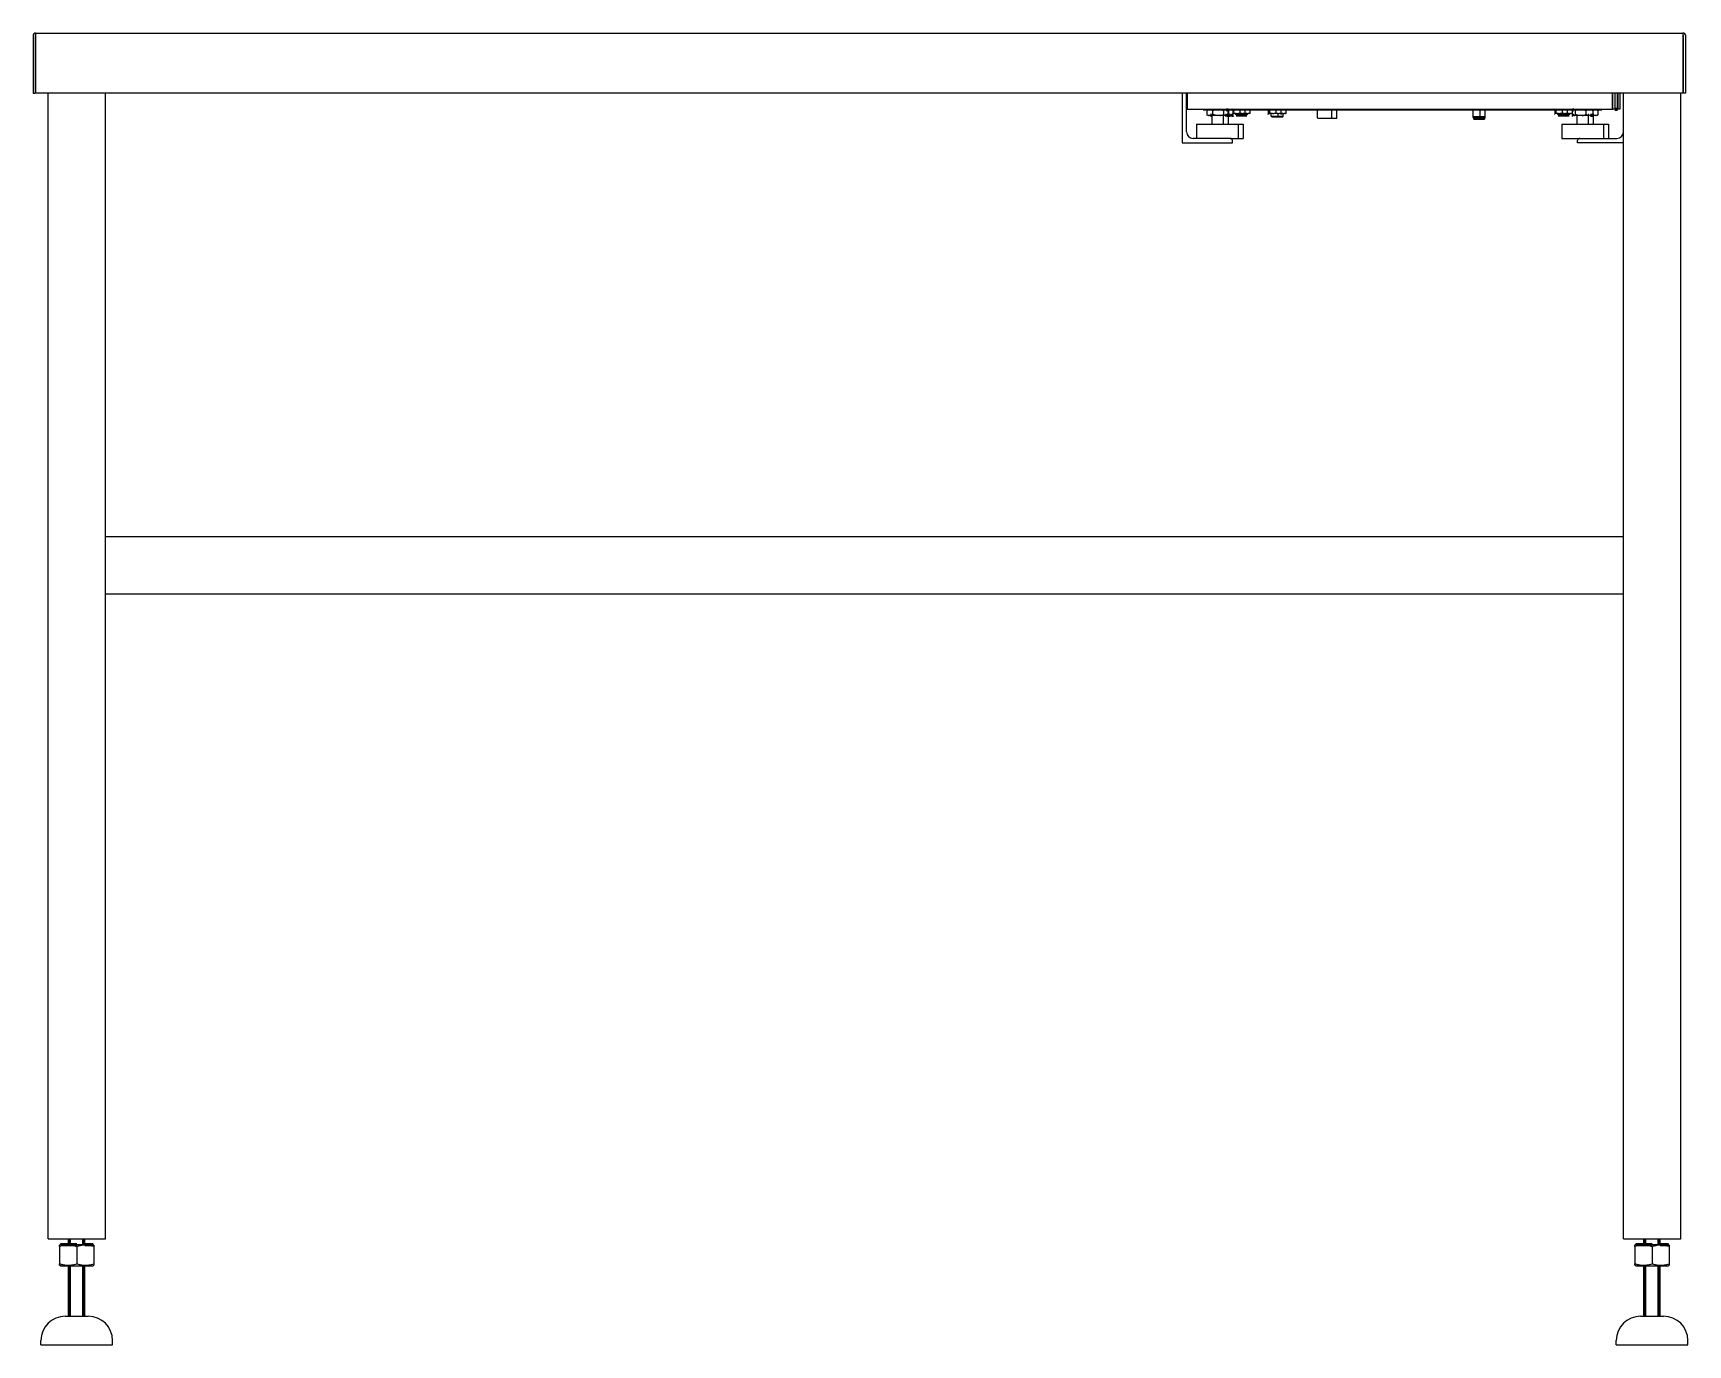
# Model space of a CAD drawing. Header units: millimetres. Extents: x -525 to 1904, y -2323 to 1284.
# Drawn here: x -525 to 631, y -834 to 82 of the extents above; entities that cross this region are included whole.
import ezdxf

# ---------------------------------------------------------------- set-up
doc = ezdxf.new("R2010")
doc.units = ezdxf.units.MM
doc.linetypes.add('K5LT_BASIC', pattern=[0])
doc.layers.add('Системный слой (1)', color=7, linetype='Continuous', true_color=0x909090)

# ---------------------------------------------------------------- blocks, each defined once
blk = doc.blocks.new('U2')
at = {"layer": 'Системный слой (1)', "color": 5, "linetype": 'K5LT_BASIC', "lineweight": 60, "true_color": 0x0000ff}
for p, q in [((550, 24.7), (550.5, 24.3)), ((550.5, 24.3), (550.9, 24.2))]:
    blk.add_line(p, q, dxfattribs=at)
blk = doc.blocks.new('U3')
at = {"layer": 'Системный слой (1)', "color": 5, "linetype": 'K5LT_BASIC', "lineweight": 60, "true_color": 0x0000ff}
blk.add_line((550.5, 28), (550, 27.6), dxfattribs=at)
blk.add_arc((551.3, 26.7), 1.56, 105.2387, 120.4875, dxfattribs=at)
blk = doc.blocks.new('U4')
at = {"layer": 'Системный слой (1)', "color": 5, "linetype": 'K5LT_BASIC', "lineweight": 60, "true_color": 0x0000ff}
for p, q in [((578.2, 28.7), (578.3, 28.7)), ((579.8, 28.7), (581.7, 28.7))]:
    blk.add_line(p, q, dxfattribs=at)
blk = doc.blocks.new('U5')
at = {"layer": 'Системный слой (1)', "color": 5, "linetype": 'K5LT_BASIC', "lineweight": 60, "true_color": 0x0000ff}
blk.add_line((345.2, 25.5), (345.2, 25.5), dxfattribs=at)
blk.add_arc((343.8, 36.1), 10.7, 285.6625, 286.7624, dxfattribs=at)
blk = doc.blocks.new('U6')
at = {"layer": 'Системный слой (1)', "color": 5, "linetype": 'K5LT_BASIC', "lineweight": 60, "true_color": 0x0000ff}
blk.add_line((338.2, 25.5), (337.9, 25.8), dxfattribs=at)
blk.add_arc((338.5, 26), 0.544, 239.7922, 250.5083, dxfattribs=at)
blk = doc.blocks.new('U7')
at = {"layer": 'Системный слой (1)', "color": 5, "linetype": 'K5LT_BASIC', "lineweight": 60, "true_color": 0x0000ff}
blk.add_line((338.2, 28.1), (337.9, 27.8), dxfattribs=at)
blk.add_arc((338.5, 27.7), 0.544, 109.4917, 120.2078, dxfattribs=at)
blk = doc.blocks.new('U11')
at = {"layer": 'Системный слой (1)', "color": 5, "linetype": 'K5LT_BASIC', "lineweight": 60, "true_color": 0x0000ff}
for p, q in [((544.4, 24.7), (545.8, 24.7)), ((545.8, 24.7), (547.9, 24.7))]:
    blk.add_line(p, q, dxfattribs=at)
blk = doc.blocks.new('U21')
at = {"layer": 'Системный слой (1)', "color": 5, "linetype": 'K5LT_BASIC', "lineweight": 60, "true_color": 0x0000ff}
for p, q in [((308.6, 24.2), (309.5, 24.5)), ((309.5, 24.5), (309.8, 24.7))]:
    blk.add_line(p, q, dxfattribs=at)
blk = doc.blocks.new('U22')
at = {"layer": 'Системный слой (1)', "color": 5, "linetype": 'K5LT_BASIC', "lineweight": 60, "true_color": 0x0000ff}
blk.add_line((309.5, 27.8), (308.6, 28.2), dxfattribs=at)
blk.add_arc((307.2, 23.9), 4.58, 55.2626, 59.946, dxfattribs=at)
blk = doc.blocks.new('U23')
at = {"layer": 'Системный слой (1)', "color": 5, "linetype": 'K5LT_BASIC', "lineweight": 60, "true_color": 0x0000ff}
for p, q in [((-499.2, -763.8), (-499.2, -759.8)), ((-499.2, -813.8), (-499.2, -778.6))]:
    blk.add_line(p, q, dxfattribs=at)
blk = doc.blocks.new('U24')
at = {"layer": 'Системный слой (1)', "color": 5, "linetype": 'K5LT_BASIC', "lineweight": 60, "true_color": 0x0000ff}
for p, q in [((-489.2, -763.8), (-489.2, -759.8)), ((-489.2, -813.8), (-489.2, -778.6))]:
    blk.add_line(p, q, dxfattribs=at)
blk = doc.blocks.new('U25')
at = {"layer": 'Системный слой (1)', "color": 5, "linetype": 'K5LT_BASIC', "lineweight": 60, "true_color": 0x0000ff}
for p, q in [((540.3, 24.7), (542.3, 24.7)), ((542.3, 24.7), (544.4, 24.7))]:
    blk.add_line(p, q, dxfattribs=at)
blk = doc.blocks.new('U37')
at = {"layer": 'Системный слой (1)', "color": 5, "linetype": 'K5LT_BASIC', "lineweight": 60, "true_color": 0x0000ff}
for p, q in [((561.6, 24.2), (561.3, 24.2)), ((565.1, 24.2), (562.8, 24.2))]:
    blk.add_line(p, q, dxfattribs=at)
blk = doc.blocks.new('U38')
at = {"layer": 'Системный слой (1)', "color": 5, "linetype": 'K5LT_BASIC', "lineweight": 60, "true_color": 0x0000ff}
for q in [(313, 25.8), (313.3, 25.5)]:
    blk.add_line((313.3, 25.5), q, dxfattribs=at)
blk = doc.blocks.new('U39')
at = {"layer": 'Системный слой (1)', "color": 5, "linetype": 'K5LT_BASIC', "lineweight": 60, "true_color": 0x0000ff}
for q in [(313, 27.8), (313.3, 28.2)]:
    blk.add_line((313.3, 28.2), q, dxfattribs=at)
blk = doc.blocks.new('U40')
at = {"layer": 'Системный слой (1)', "color": 5, "linetype": 'K5LT_BASIC', "lineweight": 60, "true_color": 0x0000ff}
for p, q in [((-505.6, -763.8), (-494.2, -763.8)), ((-488.5, -763.8), (-482.8, -763.8))]:
    blk.add_line(p, q, dxfattribs=at)
blk = doc.blocks.new('U41')
at = {"layer": 'Системный слой (1)', "color": 5, "linetype": 'K5LT_BASIC', "lineweight": 60, "true_color": 0x0000ff}
for p, q in [((307.9, 24.2), (307.8, 24.2)), ((308.9, 24.2), (308.6, 24.2))]:
    blk.add_line(p, q, dxfattribs=at)
blk = doc.blocks.new('U42')
at = {"layer": 'Системный слой (1)', "color": 5, "linetype": 'K5LT_BASIC', "lineweight": 60, "true_color": 0x0000ff}
for p, q in [((296.5, 24.2), (296.5, 24.2)), ((298.3, 24.2), (297.6, 24.2))]:
    blk.add_line(p, q, dxfattribs=at)
blk = doc.blocks.new('U43')
at = {"layer": 'Системный слой (1)', "color": 5, "linetype": 'K5LT_BASIC', "lineweight": 60, "true_color": 0x0000ff}
for p, q in [((311.4, 24.2), (311.3, 24.2)), ((312.4, 24.2), (312.1, 24.2))]:
    blk.add_line(p, q, dxfattribs=at)
blk = doc.blocks.new('U44')
at = {"layer": 'Системный слой (1)', "color": 5, "linetype": 'K5LT_BASIC', "lineweight": 60, "true_color": 0x0000ff}
for p, q in [((315.3, 24.7), (317.3, 24.7)), ((317.3, 24.7), (319.4, 24.7))]:
    blk.add_line(p, q, dxfattribs=at)
blk = doc.blocks.new('U45')
at = {"layer": 'Системный слой (1)', "color": 5, "linetype": 'K5LT_BASIC', "lineweight": 60, "true_color": 0x0000ff}
for p, q in [((485.4, 22.2), (486.4, 22.2)), ((486.4, 22.2), (488.9, 22.2))]:
    blk.add_line(p, q, dxfattribs=at)
blk = doc.blocks.new('U46')
at = {"layer": 'Системный слой (1)', "color": 5, "linetype": 'K5LT_BASIC', "lineweight": 60, "true_color": 0x0000ff}
for p, q in [((485.8, 22.7), (486.3, 22.7)), ((486.3, 22.7), (489.3, 22.7))]:
    blk.add_line(p, q, dxfattribs=at)
blk = doc.blocks.new('U47')
at = {"layer": 'Системный слой (1)', "color": 5, "linetype": 'K5LT_BASIC', "lineweight": 60, "true_color": 0x0000ff}
for q in [(538, 25.8), (538.3, 25.5)]:
    blk.add_line((538.3, 25.5), q, dxfattribs=at)
blk = doc.blocks.new('U48')
at = {"layer": 'Системный слой (1)', "color": 5, "linetype": 'K5LT_BASIC', "lineweight": 60, "true_color": 0x0000ff}
for q in [(538, 27.8), (538.3, 28.2)]:
    blk.add_line((538.3, 28.2), q, dxfattribs=at)
blk = doc.blocks.new('U50')
at = {"layer": 'Системный слой (1)', "color": 5, "linetype": 'K5LT_BASIC', "lineweight": 60, "true_color": 0x0000ff}
for p, q in [((312.1, 24.2), (313, 24.5)), ((313, 24.5), (313.3, 24.7))]:
    blk.add_line(p, q, dxfattribs=at)
blk = doc.blocks.new('U51')
at = {"layer": 'Системный слой (1)', "color": 5, "linetype": 'K5LT_BASIC', "lineweight": 60, "true_color": 0x0000ff}
for p, q in [((307.9, 24.2), (307.8, 24.2)), ((311.4, 24.2), (308.6, 24.2))]:
    blk.add_line(p, q, dxfattribs=at)
blk = doc.blocks.new('U58')
at = {"layer": 'Системный слой (1)', "color": 5, "linetype": 'K5LT_BASIC', "lineweight": 60, "true_color": 0x0000ff}
for p, q in [((481.3, 22.2), (482.9, 22.2)), ((482.9, 22.2), (485.4, 22.2))]:
    blk.add_line(p, q, dxfattribs=at)
blk = doc.blocks.new('U59')
at = {"layer": 'Системный слой (1)', "color": 5, "linetype": 'K5LT_BASIC', "lineweight": 60, "true_color": 0x0000ff}
for p, q in [((480.8, 22.7), (482.8, 22.7)), ((482.8, 22.7), (485.8, 22.7))]:
    blk.add_line(p, q, dxfattribs=at)
blk = doc.blocks.new('U60')
at = {"layer": 'Системный слой (1)', "color": 5, "linetype": 'K5LT_BASIC', "lineweight": 60, "true_color": 0x0000ff}
for p, q in [((319.4, 24.7), (320.8, 24.7)), ((320.8, 24.7), (322.9, 24.7))]:
    blk.add_line(p, q, dxfattribs=at)

msp = doc.modelspace()

# ---------------------------------------------------------------- linework, layer by layer
for p, q in [((-522.7, 79.7), (-522.7, 81.7)), ((-522.7, 81.7), (627.3, 81.7)), ((627.3, 81.7), (627.3, 79.7)), ((-524.7, 79.7), (-524.7, 39.7)), ((-523.2, 79.7), (-523.2, 39.7)), ((-522.7, 39.7), (-522.7, 79.7)), ((627.3, 79.7), (627.3, 39.7)), ((627.8, 39.7), (627.8, 79.7)), ((629.3, 39.7), (629.3, 79.7)), ((-524.7, 39.7), (-523.2, 39.7)), ((627.3, 39.7), (-522.7, 39.7)), ((-514.2, -759.8), (-514.2, 39.7)), ((-474.2, -759.8), (-474.2, 39.7)), ((277.8, 39.7), (277.8, 5.2)), ((280.8, 12.7), (280.8, 38.7)), ((281.3, 39.7), (281.3, 28.7)), ((281.4, 28.7), (281.4, 39.7)), ((578.2, 28.7), (578.2, 39.7)), ((578.3, 39.7), (578.3, 28.7)), ((579.8, 39.7), (579.8, 28.7)), ((581.7, 28.7), (581.7, 39.7)), ((581.8, 39.7), (581.8, 28.7)), ((583.3, 39.7), (583.3, 28.7)), ((585.8, -759.8), (585.8, 39.7)), ((625.8, -759.8), (625.8, 39.7)), ((629.3, 39.7), (627.8, 39.7)), ((280.8, 28.7), (281.3, 28.7)), ((281.4, 28.7), (578.2, 28.7)), ((292.3, 28.2), (292.3, 28.7)), ((292.3, 28.2), (302.3, 28.2)), ((294.9, 27.6), (294.9, 24.7)), ((295.2, 24.5), (294.9, 24.7)), ((295.8, 28.2), (295.2, 27.8)), ((295.8, 24.2), (295.2, 24.5)), ((296.5, 24.2), (295.8, 24.2)), ((295.9, 24.2), (295.8, 24.2)), ((296.5, 24.2), (295.9, 24.2)), ((297.6, 24.2), (296.5, 24.2)), ((302, 24.2), (297.6, 24.2)), ((298.3, 24.2), (298.3, 18.2)), ((299.2, 24.7), (299.2, 27.6)), ((303.9, 24.2), (302, 24.2)), ((302.3, 28.2), (557.3, 28.2)), ((307.9, 24.2), (303.9, 24.2)), ((306.6, 24.2), (306.3, 24.2)), ((306.3, 24.2), (306.3, 18.2)), ((306.6, 24.2), (306.3, 24.2)), ((307.8, 24.2), (306.6, 24.2)), ((306.7, 24.7), (306.7, 27.6)), ((308.6, 24.2), (307.9, 24.2)), ((308.9, 24.2), (308.6, 24.2)), ((308.9, 28.2), (309.5, 27.8)), ((308.9, 28.2), (309.2, 28)), ((308.9, 24.2), (309.5, 24.5)), ((309.6, 24.6), (310.2, 24.7)), ((309.8, 24.7), (309.8, 27.6)), ((310.1, 24.2), (309.8, 24.2)), ((309.8, 24.2), (309.8, 18.2)), ((311.3, 24.2), (310.1, 24.2)), ((310.2, 24.7), (310.2, 27.6)), ((312.1, 24.2), (311.4, 24.2)), ((313, 27.8), (312.1, 28.2)), ((312.4, 24.2), (312.1, 24.2)), ((312.4, 28.2), (313, 27.8)), ((312.4, 24.2), (313, 24.5)), ((313, 27.8), (313, 25.8)), ((313.3, 28.2), (313.3, 28.2)), ((313.3, 25.5), (313.5, 25.5)), ((313.3, 25.5), (313.3, 25.5)), ((313.3, 25.5), (313.3, 25.5)), ((313.3, 24.7), (313.3, 25.5)), ((315.5, 25.5), (313.5, 25.5)), ((315.5, 28.2), (313.8, 27.8)), ((313.8, 25.8), (313.8, 27.8)), ((314.8, 25.5), (314.8, 25.1)), ((315.3, 24.7), (314.8, 25.1)), ((314.8, 25.1), (317.3, 25.1)), ((315.5, 25.5), (316.5, 25.5)), ((318.2, 27.8), (316.5, 28.2)), ((319.5, 25.5), (316.5, 25.5)), ((317.3, 25.1), (319.8, 25.1)), ((319.5, 28.2), (318.2, 27.8)), ((318.2, 25.8), (318.2, 27.8)), ((319.4, 24.7), (319.8, 25.1)), ((319.5, 25.5), (320.4, 25.5)), ((319.8, 25.5), (319.8, 25.1)), ((319.8, 25.1), (320.8, 25.1)), ((320, 25.5), (320, 25.5)), ((321.7, 27.8), (320.4, 28.2)), ((321.4, 25.5), (320.4, 25.5)), ((320.8, 25.1), (323.3, 25.1)), ((321.4, 28.2), (321.7, 27.8)), ((321.4, 28.2), (321.4, 28.2)), ((321.4, 25.5), (321.7, 25.8)), ((321.4, 25.5), (321.4, 25.5)), ((323, 25.5), (321.4, 25.5)), ((323, 28.2), (321.7, 27.8)), ((321.7, 25.8), (321.7, 27.8)), ((323, 25.5), (321.7, 25.8)), ((322.9, 24.7), (323.3, 25.1)), ((323, 25.5), (323.9, 25.5)), ((323.3, 25.5), (323.3, 25.1)), ((325.2, 27.8), (323.9, 28.2)), ((324.9, 25.5), (323.9, 25.5)), ((324.9, 28.2), (325.2, 27.8)), ((324.9, 28.2), (324.9, 28.2)), ((324.9, 25.5), (325.2, 25.8)), ((324.9, 25.5), (324.9, 25.5)), ((325.2, 25.8), (325.2, 27.8)), ((337.9, 25.8), (337.9, 27.8)), ((338.3, 28.2), (338.2, 28.1)), ((338.3, 25.5), (338.2, 25.5)), ((338.3, 25.5), (338.6, 25.5)), ((338.3, 25.5), (338.3, 25.5)), ((340.7, 25.5), (338.6, 25.5)), ((340.7, 28.2), (339, 27.8)), ((339, 25.8), (339, 27.8)), ((339.8, 23.6), (339.8, 25.5)), ((339.8, 23.6), (342.3, 23.6)), ((340.3, 23.2), (339.8, 23.6)), ((340.3, 23.2), (344.4, 23.2)), ((340.7, 25.5), (341.7, 25.5)), ((343.4, 27.8), (341.7, 28.2)), ((344.7, 25.5), (341.7, 25.5)), ((342.3, 23.6), (344.8, 23.6)), ((344.7, 28.2), (343.4, 27.8)), ((343.4, 25.8), (343.4, 27.8)), ((344.4, 23.2), (344.8, 23.6)), ((344.4, 23.2), (347.9, 23.2)), ((344.7, 25.5), (345.5, 25.5)), ((344.8, 23.6), (344.8, 25.5)), ((344.8, 23.6), (345.8, 23.6)), ((346.8, 27.8), (345.5, 28.2)), ((346.4, 25.5), (345.5, 25.5)), ((345.8, 23.6), (348.3, 23.6)), ((346.4, 28.2), (346.5, 28.1)), ((348.2, 25.5), (346.4, 25.5)), ((346.4, 25.5), (346.5, 25.5)), ((346.5, 28.1), (346.8, 27.8)), ((346.5, 25.5), (346.8, 25.8)), ((346.8, 25.8), (346.8, 27.8)), ((348.2, 28.2), (346.9, 27.8)), ((346.9, 25.8), (346.9, 27.8)), ((347.9, 23.2), (348.3, 23.6)), ((348.2, 25.5), (349, 25.5)), ((348.3, 23.6), (348.3, 25.5)), ((350.3, 27.8), (349, 28.2)), ((349.9, 25.5), (349, 25.5)), ((349.9, 28.2), (350, 28.1)), ((349.9, 25.5), (350, 25.5)), ((350, 28.1), (350.3, 27.8)), ((350, 25.5), (350.3, 25.8)), ((350.3, 25.8), (350.3, 27.8)), ((372.3, 22.5), (372.3, 28.2)), ((382.3, 22.5), (382.3, 28.2)), ((385.8, 22.5), (385.8, 28.2)), ((480.8, 22.7), (480.8, 28.2)), ((485.8, 22.7), (485.8, 28.2)), ((489.3, 22.7), (489.3, 28.2)), ((538, 27.8), (538, 25.8)), ((538.3, 28.2), (538.3, 28.2)), ((538.3, 25.5), (538.5, 25.5)), ((538.3, 25.5), (538.3, 25.5)), ((538.3, 25.5), (538.3, 25.5)), ((540.5, 25.5), (538.5, 25.5)), ((540.5, 28.2), (538.8, 27.8)), ((538.8, 25.8), (538.8, 27.8)), ((539.8, 25.5), (539.8, 25.1)), ((540.3, 24.7), (539.8, 25.1)), ((539.8, 25.1), (542.3, 25.1)), ((540.5, 25.5), (541.5, 25.5)), ((543.2, 27.8), (541.5, 28.2)), ((544.5, 25.5), (541.5, 25.5)), ((542.3, 25.1), (544.8, 25.1)), ((544.5, 28.2), (543.2, 27.8)), ((543.2, 25.8), (543.2, 27.8)), ((544.4, 24.7), (544.8, 25.1)), ((544.5, 25.5), (545.4, 25.5)), ((544.8, 25.5), (544.8, 25.1)), ((544.8, 25.1), (545.8, 25.1)), ((545, 25.5), (545, 25.5)), ((546.7, 27.8), (545.4, 28.2)), ((546.4, 25.5), (545.4, 25.5)), ((545.8, 25.1), (548.3, 25.1)), ((546.4, 28.2), (546.7, 27.8)), ((546.4, 28.2), (546.4, 28.2)), ((546.4, 25.5), (546.7, 25.8)), ((548, 25.5), (546.4, 25.5)), ((546.4, 25.5), (546.4, 25.5)), ((548, 28.2), (546.7, 27.8)), ((546.7, 25.8), (546.7, 27.8)), ((548, 25.5), (546.7, 25.8)), ((547.9, 24.7), (548.3, 25.1)), ((548, 25.5), (548.9, 25.5)), ((548.3, 25.5), (548.3, 25.1)), ((550.2, 27.8), (548.9, 28.2)), ((550, 25.7), (548.9, 25.5)), ((549.9, 25.5), (548.9, 25.5)), ((549.9, 28.2), (550.2, 27.8)), ((549.9, 28.2), (549.9, 28.2)), ((549.9, 25.5), (550, 25.6)), ((549.9, 25.5), (549.9, 25.5)), ((550, 27.6), (550, 24.7)), ((550.2, 27.8), (550.2, 27.8)), ((550.8, 28.2), (550.5, 28)), ((550.8, 24.2), (550.5, 24.3)), ((550.9, 24.2), (550.8, 24.2)), ((551.5, 24.2), (550.9, 24.2)), ((555.1, 24.2), (551.5, 24.2)), ((552.3, 24.7), (552.3, 27.6)), ((553.3, 24.2), (553.3, 18.2)), ((556.9, 24.2), (555.1, 24.2)), ((561.6, 24.2), (556.9, 24.2)), ((557.3, 28.2), (567.3, 28.2)), ((559.7, 24.7), (559.7, 27.6)), ((561.3, 24.2), (561.3, 18.2)), ((562.8, 24.2), (561.6, 24.2)), ((563.9, 24.2), (562.8, 24.2)), ((563.9, 28.2), (564.2, 28)), ((563.9, 24.2), (564.2, 24.3)), ((564.2, 28), (564.7, 27.6)), ((564.2, 24.3), (564.7, 24.7)), ((564.7, 24.7), (564.7, 27.6)), ((564.8, 24.2), (564.8, 18.2)), ((566.3, 24.2), (565.1, 24.2)), ((567.4, 24.2), (566.3, 24.2)), ((567.3, 28.2), (567.3, 28.7)), ((567.3, 28.2), (570.8, 28.2)), ((567.4, 28.2), (567.7, 28)), ((567.4, 24.2), (567.7, 24.3)), ((567.7, 28), (568.2, 27.6)), ((567.7, 24.3), (568.2, 24.7)), ((568.2, 24.7), (568.2, 27.6)), ((570.8, 28.2), (570.8, 28.7)), ((579.8, 28.7), (578.3, 28.7)), ((583.3, 28.7), (581.8, 28.7)), ((287.8, 18.2), (287.8, 8.2)), ((287.8, 18.2), (316.8, 18.2)), ((316.8, 18.2), (320.3, 18.2)), ((316.8, 18.2), (316.8, 8.2)), ((320.3, 18.2), (320.3, 8.2)), ((372.6, 22.2), (382, 22.2)), ((372.6, 22.2), (382, 22.2)), ((382, 22.2), (385.5, 22.2)), ((382, 22.2), (385.5, 22.2)), ((481.3, 22.2), (480.8, 22.7)), ((485.4, 22.2), (485.8, 22.7)), ((488.9, 22.2), (489.3, 22.7)), ((542.8, 18.2), (542.8, 8.2)), ((542.8, 18.2), (571.8, 18.2)), ((571.8, 18.2), (575.3, 18.2)), ((571.8, 18.2), (571.8, 8.2)), ((575.3, 18.2), (575.3, 8.2)), ((277.8, 5.2), (312.8, 5.2)), ((311.3, 8.2), (285.3, 8.2)), ((311.3, 8.2), (316.8, 8.2)), ((312.8, 5.2), (312.8, 6.7)), ((316.8, 8.2), (320.3, 8.2)), ((542.8, 8.2), (555.3, 8.2)), ((553.8, 5.2), (553.8, 6.7)), ((585.8, 5.2), (553.8, 5.2)), ((555.3, 8.2), (581.3, 8.2)), ((585.8, -269.8), (-474.2, -269.8)), ((585.8, -309.8), (-474.2, -309.8)), ((-514.2, -759.8), (-512.2, -759.8)), ((-512.2, -759.8), (-476.2, -759.8)), ((-476.2, -759.8), (-474.2, -759.8)), ((585.8, -759.8), (587.8, -759.8)), ((587.8, -759.8), (623.8, -759.8)), ((623.8, -759.8), (625.8, -759.8)), ((-505.6, -763.8), (-506.2, -764.2)), ((-506.2, -765.2), (-506.2, -764.2)), ((-506.2, -765.2), (-506.2, -777.2)), ((-494.2, -763.8), (-488.5, -763.8)), ((-494.2, -765.2), (-494.2, -777.2)), ((-482.8, -763.8), (-482.2, -764.2)), ((-482.2, -764.2), (-482.2, -765.2)), ((-482.2, -765.2), (-482.2, -777.2)), ((594.4, -763.8), (593.8, -764.2)), ((593.8, -765.2), (593.8, -764.2)), ((593.8, -765.2), (593.8, -777.2)), ((605.8, -763.8), (611.5, -763.8)), ((605.8, -765.2), (605.8, -777.2)), ((617.2, -763.8), (617.8, -764.2)), ((617.8, -764.2), (617.8, -765.2)), ((617.8, -765.2), (617.8, -777.2)), ((-506.2, -778.3), (-506.2, -777.2)), ((-505.6, -778.6), (-506.2, -778.3)), ((-505.6, -778.6), (-494.2, -778.6)), ((-494.2, -778.6), (-482.8, -778.6)), ((-482.8, -778.6), (-482.2, -778.3)), ((-482.2, -777.2), (-482.2, -778.3)), ((593.8, -778.3), (593.8, -777.2)), ((594.4, -778.6), (593.8, -778.3)), ((594.4, -778.6), (605.8, -778.6)), ((605.8, -778.6), (617.2, -778.6)), ((617.2, -778.6), (617.8, -778.3)), ((617.8, -777.2), (617.8, -778.3)), ((-502.2, -813.8), (-486.2, -813.8)), ((597.8, -813.8), (613.8, -813.8)), ((-519.2, -833.8), (-519.2, -830.8)), ((-469.2, -833.8), (-469.2, -830.8)), ((580.8, -833.8), (580.8, -830.8)), ((630.8, -833.8), (630.8, -830.8)), ((-519.2, -833.8), (-469.2, -833.8)), ((580.8, -833.8), (630.8, -833.8))]:
    msp.add_line(p, q)
at = {"linetype": 'K5LT_BASIC', "lineweight": 60}
for p, q in [((600.8, -763.8), (600.8, -759.8)), ((610.8, -763.8), (610.8, -759.8)), ((594.4, -763.8), (605.8, -763.8)), ((611.5, -763.8), (617.2, -763.8)), ((600.8, -813.8), (600.8, -778.6)), ((610.8, -813.8), (610.8, -778.6))]:
    msp.add_line(p, q, dxfattribs=at)
for centre, radius, start, end in [((-522.7, 79.7), 2, 90, 180), ((627.3, 79.7), 2, 0, 90), ((-522.7, 79.7), 0.5, 90, 180), ((627.3, 79.7), 0.5, 0, 90), ((279.3, 38.7), 1.5, 0, 41.8103), ((297.5, 23.9), 4.58, 120.054, 124.7374), ((305.2, 10.7), 17.6, 73.7882, 75.8545), ((343.8, 17.6), 10.7, 73.2376, 74.3375), ((565.8, 22.4), 5.83, 97.1094, 105.7906), ((565.8, 30), 5.83, 254.2094, 262.8906), ((285.3, 12.7), 4.5, 180, 270), ((372.6, 22.5), 0.3, 180, 270), ((382, 22.5), 0.3, 269.9995, 0), ((385.5, 22.5), 0.3, 269.9995, 0), ((581.3, 12.7), 4.5, 270, 0), ((311.3, 6.7), 1.5, 0, 90), ((555.3, 6.7), 1.5, 90, 180), ((-502.2, -830.8), 17, 90, 180), ((-486.2, -830.8), 17, 0, 90), ((597.8, -830.8), 17, 90, 180), ((613.8, -830.8), 17, 0, 90)]:
    msp.add_arc(centre, radius, start, end)
for points, knots in [([(296.5, 28.2), (296.2, 28.1), (295.9, 28), (295.4, 27.9), (295.1, 27.8), (295, 27.7), (294.9, 27.6)], [0, 0, 0, 0, 3.34163, 4.697505, 5.625085, 7, 7, 7, 7]), ([(294.9, 24.7), (295.1, 24.6), (295.5, 24.4), (296, 24.3), (296.4, 24.2), (296.5, 24.2)], [0, 0, 0, 0, 2.418927, 4.418782, 6, 6, 6, 6]), ([(299.2, 27.6), (299, 27.7), (298.6, 27.9), (298, 28.1), (297.7, 28.2), (297.6, 28.2)], [0, 0, 0, 0, 2.418927, 4.418782, 6, 6, 6, 6]), ([(297.6, 24.2), (297.8, 24.2), (298.2, 24.3), (298.6, 24.5), (298.9, 24.6), (299.1, 24.7), (299.2, 24.7)], [0, 0, 0, 0, 3.34163, 4.697505, 5.625085, 7, 7, 7, 7]), ([(302, 28.2), (301.6, 28.1), (300.9, 28), (300.2, 27.9), (299.8, 27.8), (299.5, 27.7), (299.3, 27.7), (299.2, 27.6)], [0, 0, 0, 0, 3.819003, 5.368573, 6.428663, 7.238819, 8, 8, 8, 8]), ([(302, 24.2), (301.6, 24.2), (300.9, 24.3), (300.2, 24.5), (299.8, 24.6), (299.5, 24.6), (299.3, 24.7), (299.2, 24.7)], [0, 0, 0, 0, 3.819006, 5.368577, 6.428667, 7.238823, 8, 8, 8, 8]), ([(306.7, 27.6), (306.3, 27.7), (305.6, 27.9), (304.7, 28.1), (304.1, 28.2), (303.9, 28.2)], [0, 0, 0, 0, 2.418923, 4.418777, 6, 6, 6, 6]), ([(303.9, 24.2), (304.3, 24.2), (304.9, 24.3), (305.7, 24.5), (306.1, 24.6), (306.4, 24.6), (306.6, 24.7), (306.7, 24.7)], [0, 0, 0, 0, 3.819003, 5.368572, 6.428662, 7.238818, 8, 8, 8, 8]), ([(307.9, 28.2), (307.7, 28.1), (307.4, 28), (307.1, 27.9), (306.9, 27.8), (306.7, 27.7), (306.7, 27.6)], [0, 0, 0, 0, 3.34163, 4.697505, 5.625085, 7, 7, 7, 7]), ([(307.9, 24.2), (307.7, 24.2), (307.4, 24.3), (307.1, 24.5), (306.9, 24.6), (306.7, 24.7), (306.7, 24.7)], [0, 0, 0, 0, 3.34163, 4.697505, 5.625085, 7, 7, 7, 7]), ([(311.4, 28.2), (311.2, 28.1), (310.9, 28), (310.6, 27.9), (310.4, 27.8), (310.2, 27.7), (310.2, 27.6)], [0, 0, 0, 0, 3.34163, 4.697505, 5.625085, 7, 7, 7, 7]), ([(311.4, 24.2), (311.2, 24.2), (310.9, 24.3), (310.6, 24.5), (310.4, 24.6), (310.2, 24.7), (310.2, 24.7)], [0, 0, 0, 0, 3.34163, 4.697505, 5.625085, 7, 7, 7, 7]), ([(313.8, 27.8), (313.8, 27.9), (313.7, 28), (313.6, 28.1), (313.5, 28.2), (313.5, 28.2)], [0, 0, 0, 0, 3.057449, 4.907463, 6, 6, 6, 6]), ([(313.8, 25.8), (313.8, 25.7), (313.7, 25.6), (313.6, 25.5), (313.5, 25.5), (313.5, 25.5)], [0, 0, 0, 0, 3.057443, 4.90746, 6, 6, 6, 6]), ([(315.5, 25.5), (315.3, 25.5), (314.9, 25.5), (314.5, 25.6), (314.1, 25.7), (314, 25.8), (313.9, 25.8), (313.8, 25.8)], [0, 0, 0, 0, 2.23263, 5.899172, 6.720504, 7.375866, 8, 8, 8, 8]), ([(318.2, 25.8), (317.9, 25.7), (317.6, 25.6), (317.1, 25.5), (316.8, 25.5), (316.5, 25.5)], [0, 0, 0, 0, 2.682007, 3.803457, 6, 6, 6, 6]), ([(319.5, 25.5), (319.4, 25.5), (319.1, 25.5), (318.7, 25.6), (318.4, 25.7), (318.3, 25.8), (318.2, 25.8), (318.2, 25.8)], [0, 0, 0, 0, 2.23263, 5.899173, 6.720505, 7.375867, 8, 8, 8, 8]), ([(321.7, 25.8), (321.5, 25.7), (321.1, 25.6), (320.7, 25.5), (320.5, 25.5), (320.4, 25.5)], [0, 0, 0, 0, 3.057443, 4.90746, 6, 6, 6, 6]), ([(325.2, 25.8), (325, 25.7), (324.6, 25.6), (324.2, 25.5), (324, 25.5), (323.9, 25.5)], [0, 0, 0, 0, 3.057443, 4.90746, 6, 6, 6, 6]), ([(339, 27.8), (338.9, 27.9), (338.8, 28), (338.7, 28.1), (338.6, 28.2), (338.6, 28.2)], [0, 0, 0, 0, 3.057449, 4.907463, 6, 6, 6, 6]), ([(339, 25.8), (338.9, 25.7), (338.8, 25.6), (338.7, 25.5), (338.6, 25.5), (338.6, 25.5)], [0, 0, 0, 0, 3.057443, 4.90746, 6, 6, 6, 6]), ([(340.7, 25.5), (340.5, 25.5), (340.1, 25.5), (339.6, 25.6), (339.3, 25.7), (339.1, 25.8), (339, 25.8), (339, 25.8)], [0, 0, 0, 0, 2.23263, 5.899173, 6.720505, 7.375867, 8, 8, 8, 8]), ([(343.4, 25.8), (343.2, 25.7), (342.8, 25.6), (342.3, 25.5), (342, 25.5), (341.7, 25.5)], [0, 0, 0, 0, 2.682007, 3.803457, 6, 6, 6, 6]), ([(344.7, 25.5), (344.6, 25.5), (344.2, 25.5), (343.9, 25.6), (343.6, 25.7), (343.5, 25.8), (343.5, 25.8), (343.4, 25.8)], [0, 0, 0, 0, 2.23263, 5.899173, 6.720505, 7.375867, 8, 8, 8, 8]), ([(346.8, 25.8), (346.6, 25.7), (346.2, 25.6), (345.8, 25.5), (345.6, 25.5), (345.5, 25.5)], [0, 0, 0, 0, 3.057443, 4.90746, 6, 6, 6, 6]), ([(348.2, 25.5), (348.1, 25.5), (347.7, 25.5), (347.4, 25.6), (347.1, 25.7), (347, 25.8), (347, 25.8), (346.9, 25.8)], [0, 0, 0, 0, 2.23263, 5.899173, 6.720505, 7.375867, 8, 8, 8, 8]), ([(350.3, 25.8), (350.1, 25.7), (349.7, 25.6), (349.3, 25.5), (349.1, 25.5), (349, 25.5)], [0, 0, 0, 0, 3.057443, 4.90746, 6, 6, 6, 6]), ([(538.8, 27.8), (538.8, 27.9), (538.7, 28), (538.6, 28.1), (538.5, 28.2), (538.5, 28.2)], [0, 0, 0, 0, 3.057449, 4.907463, 6, 6, 6, 6]), ([(538.8, 25.8), (538.8, 25.7), (538.7, 25.6), (538.6, 25.5), (538.5, 25.5), (538.5, 25.5)], [0, 0, 0, 0, 3.057443, 4.90746, 6, 6, 6, 6]), ([(540.5, 25.5), (540.3, 25.5), (539.9, 25.5), (539.5, 25.6), (539.1, 25.7), (539, 25.8), (538.9, 25.8), (538.8, 25.8)], [0, 0, 0, 0, 2.23263, 5.899172, 6.720504, 7.375866, 8, 8, 8, 8]), ([(543.2, 25.8), (542.9, 25.7), (542.6, 25.6), (542.1, 25.5), (541.8, 25.5), (541.5, 25.5)], [0, 0, 0, 0, 2.682007, 3.803457, 6, 6, 6, 6]), ([(544.5, 25.5), (544.4, 25.5), (544.1, 25.5), (543.7, 25.6), (543.4, 25.7), (543.3, 25.8), (543.2, 25.8), (543.2, 25.8)], [0, 0, 0, 0, 2.23263, 5.899173, 6.720505, 7.375867, 8, 8, 8, 8]), ([(546.7, 25.8), (546.5, 25.7), (546.1, 25.6), (545.7, 25.5), (545.5, 25.5), (545.4, 25.5)], [0, 0, 0, 0, 3.057443, 4.90746, 6, 6, 6, 6]), ([(552.3, 27.6), (552.2, 27.7), (552, 27.9), (551.7, 28.1), (551.5, 28.2), (551.5, 28.2)], [0, 0, 0, 0, 2.418927, 4.418782, 6, 6, 6, 6]), ([(551.5, 24.2), (551.6, 24.2), (551.8, 24.3), (552, 24.5), (552.2, 24.6), (552.3, 24.7), (552.3, 24.7)], [0, 0, 0, 0, 3.34163, 4.697505, 5.625085, 7, 7, 7, 7]), ([(555.1, 28.2), (554.7, 28.1), (554, 28), (553.3, 27.9), (552.9, 27.8), (552.6, 27.7), (552.4, 27.7), (552.3, 27.6)], [0, 0, 0, 0, 3.819003, 5.368573, 6.428663, 7.238819, 8, 8, 8, 8]), ([(555.1, 24.2), (554.7, 24.2), (554, 24.3), (553.3, 24.5), (552.9, 24.6), (552.6, 24.6), (552.4, 24.7), (552.3, 24.7)], [0, 0, 0, 0, 3.819006, 5.368577, 6.428667, 7.238823, 8, 8, 8, 8]), ([(559.7, 27.6), (559.3, 27.7), (558.6, 27.9), (557.7, 28.1), (557.2, 28.2), (556.9, 28.2)], [0, 0, 0, 0, 2.418923, 4.418777, 6, 6, 6, 6]), ([(556.9, 24.2), (557.4, 24.2), (558, 24.3), (558.7, 24.5), (559.1, 24.6), (559.4, 24.6), (559.6, 24.7), (559.7, 24.7)], [0, 0, 0, 0, 3.819003, 5.368572, 6.428662, 7.238818, 8, 8, 8, 8]), ([(561.6, 28.2), (561.3, 28.1), (560.8, 28), (560.3, 27.9), (560, 27.8), (559.8, 27.7), (559.7, 27.6)], [0, 0, 0, 0, 3.34163, 4.697505, 5.625085, 7, 7, 7, 7]), ([(561.6, 24.2), (561.3, 24.2), (560.8, 24.3), (560.3, 24.5), (560, 24.6), (559.8, 24.7), (559.7, 24.7)], [0, 0, 0, 0, 3.34163, 4.697505, 5.625085, 7, 7, 7, 7]), ([(564.7, 27.6), (564.4, 27.7), (564, 27.9), (563.4, 28.1), (563, 28.2), (562.8, 28.2)], [0, 0, 0, 0, 2.418927, 4.418782, 6, 6, 6, 6]), ([(562.8, 24.2), (563.1, 24.2), (563.5, 24.3), (564, 24.5), (564.4, 24.6), (564.6, 24.7), (564.7, 24.7)], [0, 0, 0, 0, 3.34163, 4.697505, 5.625085, 7, 7, 7, 7]), ([(568.2, 27.6), (567.9, 27.7), (567.5, 27.9), (566.9, 28.1), (566.5, 28.2), (566.3, 28.2)], [0, 0, 0, 0, 2.418927, 4.418782, 6, 6, 6, 6]), ([(566.3, 24.2), (566.6, 24.2), (567, 24.3), (567.5, 24.5), (567.9, 24.6), (568.1, 24.7), (568.2, 24.7)], [0, 0, 0, 0, 3.34163, 4.697505, 5.625085, 7, 7, 7, 7]), ([(-494.2, -765.2), (-494.9, -765), (-495.9, -764.7), (-497.1, -764.5), (-497.8, -764.3), (-498.4, -764.3), (-498.9, -764.2), (-499.5, -764.2), (-500.2, -764.2), (-500.9, -764.2), (-501.6, -764.2), (-502.4, -764.3), (-503.3, -764.5), (-504.6, -764.8), (-505.6, -765.1), (-506.2, -765.2)], [0, 0, 0, 0, 2.905585, 4.087831, 4.924302, 5.799872, 6.251564, 7.16643, 8.093202, 9.021799, 9.936952, 10.833734, 12.100798, 13.630824, 16, 16, 16, 16]), ([(-488.2, -764.2), (-488.4, -764.2), (-488.9, -764.2), (-489.6, -764.2), (-490.4, -764.3), (-491.4, -764.5), (-492.6, -764.8), (-493.7, -765.1), (-494.2, -765.2)], [0, 0, 0, 0, 1.063454, 2.141314, 3.242683, 4.369176, 6.673037, 9, 9, 9, 9]), ([(-482.2, -765.2), (-482.6, -765.1), (-483.6, -764.8), (-484.8, -764.5), (-485.8, -764.3), (-486.6, -764.2), (-487.4, -764.2), (-487.9, -764.2), (-488.2, -764.2)], [0, 0, 0, 0, 2.131895, 4.355725, 5.498575, 6.659912, 7.83055, 9, 9, 9, 9]), ([(605.8, -765.2), (605.1, -765), (604.1, -764.7), (602.9, -764.5), (602.2, -764.3), (601.6, -764.3), (601.1, -764.2), (600.5, -764.2), (599.8, -764.2), (599.1, -764.2), (598.4, -764.2), (597.6, -764.3), (596.7, -764.5), (595.4, -764.8), (594.4, -765.1), (593.8, -765.2)], [0, 0, 0, 0, 2.905585, 4.087831, 4.924302, 5.799872, 6.251564, 7.16643, 8.093202, 9.021799, 9.936952, 10.833734, 12.100798, 13.630824, 16, 16, 16, 16]), ([(611.8, -764.2), (611.6, -764.2), (611.1, -764.2), (610.4, -764.2), (609.6, -764.3), (608.6, -764.5), (607.4, -764.8), (606.3, -765.1), (605.8, -765.2)], [0, 0, 0, 0, 1.063454, 2.141314, 3.242683, 4.369176, 6.673037, 9, 9, 9, 9]), ([(617.8, -765.2), (617.4, -765.1), (616.4, -764.8), (615.2, -764.5), (614.2, -764.3), (613.4, -764.2), (612.6, -764.2), (612.1, -764.2), (611.8, -764.2)], [0, 0, 0, 0, 2.131895, 4.355725, 5.498575, 6.659912, 7.83055, 9, 9, 9, 9]), ([(-506.2, -777.2), (-505.5, -777.4), (-504.4, -777.7), (-503.2, -778), (-502.5, -778.1), (-501.9, -778.2), (-501.4, -778.2), (-500.8, -778.3), (-500.1, -778.3), (-499.4, -778.3), (-498.7, -778.2), (-497.9, -778.1), (-497, -778), (-495.7, -777.7), (-494.7, -777.4), (-494.2, -777.2)], [0, 0, 0, 0, 2.905585, 4.087831, 4.924302, 5.799872, 6.251564, 7.16643, 8.093202, 9.021799, 9.936952, 10.833734, 12.100798, 13.630824, 16, 16, 16, 16]), ([(-494.2, -777.2), (-493.5, -777.4), (-492.4, -777.7), (-491.2, -778), (-490.5, -778.1), (-489.9, -778.2), (-489.4, -778.2), (-488.8, -778.3), (-488.1, -778.3), (-487.4, -778.3), (-486.7, -778.2), (-485.9, -778.1), (-485, -778), (-483.7, -777.7), (-482.7, -777.4), (-482.2, -777.2)], [0, 0, 0, 0, 2.905585, 4.087831, 4.924302, 5.799872, 6.251564, 7.16643, 8.093202, 9.021799, 9.936952, 10.833734, 12.100798, 13.630824, 16, 16, 16, 16]), ([(593.8, -777.2), (594.5, -777.4), (595.6, -777.7), (596.8, -778), (597.5, -778.1), (598.1, -778.2), (598.6, -778.2), (599.2, -778.3), (599.9, -778.3), (600.6, -778.3), (601.3, -778.2), (602.1, -778.1), (603, -778), (604.3, -777.7), (605.3, -777.4), (605.8, -777.2)], [0, 0, 0, 0, 2.905585, 4.087831, 4.924302, 5.799872, 6.251564, 7.16643, 8.093202, 9.021799, 9.936952, 10.833734, 12.100798, 13.630824, 16, 16, 16, 16]), ([(605.8, -777.2), (606.5, -777.4), (607.6, -777.7), (608.8, -778), (609.5, -778.1), (610.1, -778.2), (610.6, -778.2), (611.2, -778.3), (611.9, -778.3), (612.6, -778.3), (613.3, -778.2), (614.1, -778.1), (615, -778), (616.3, -777.7), (617.3, -777.4), (617.8, -777.2)], [0, 0, 0, 0, 2.905585, 4.087831, 4.924302, 5.799872, 6.251564, 7.16643, 8.093202, 9.021799, 9.936952, 10.833734, 12.100798, 13.630824, 16, 16, 16, 16])]:
    msp.add_open_spline(points, degree=3, knots=knots)

# ---------------------------------------------------------------- block references
for name in ['U42', 'U41', 'U51', 'U22', 'U21', 'U43', 'U50', 'U39', 'U38', 'U44', 'U60', 'U7', 'U6', 'U5', 'U48', 'U47', 'U25', 'U11', 'U3', 'U2', 'U37', 'U4', 'U59', 'U58', 'U45', 'U46', 'U23', 'U24', 'U40']:
    msp.add_blockref(name, (0, 0))

doc.saveas('drawing.dxf')
